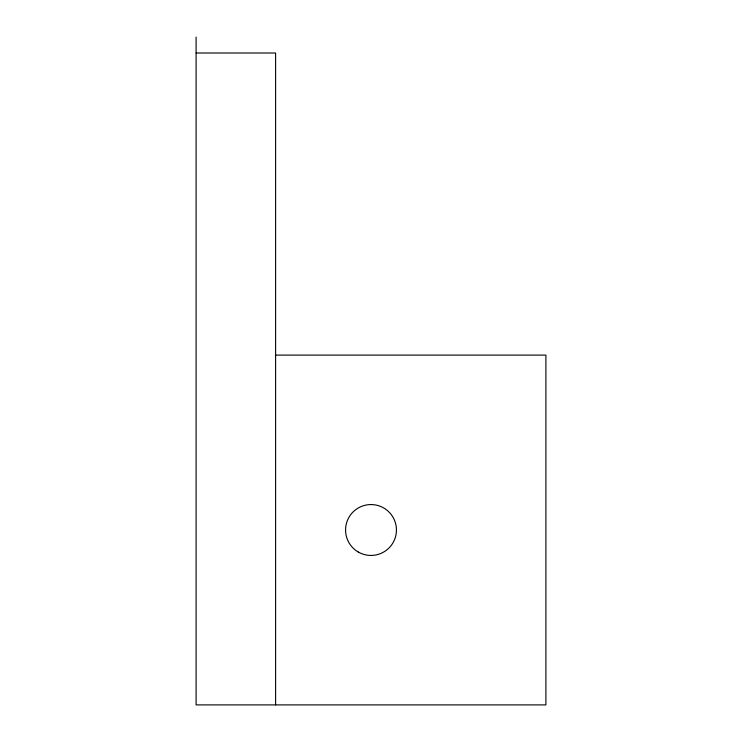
<?xml version="1.0" encoding="UTF-8"?>
<svg xmlns="http://www.w3.org/2000/svg" width="742" height="742" viewBox="0 0 742 742"><rect width="100%" height="100%" fill="white"/><g stroke="black" fill="none" stroke-linecap="round" stroke-linejoin="round"><path stroke-width="1.11" d="M196.101 52.997L275.597 52.997L275.597 704.9M275.597 355.103L545.899 355.103L545.899 704.9L196.101 704.9L196.101 37.1M358.284 552.029A25.441 25.441 0 0 0 396.441 530.001A25.441 25.441 0 0 0 358.284 507.964A25.441 25.441 0 0 0 358.284 552.029"/></g></svg>
